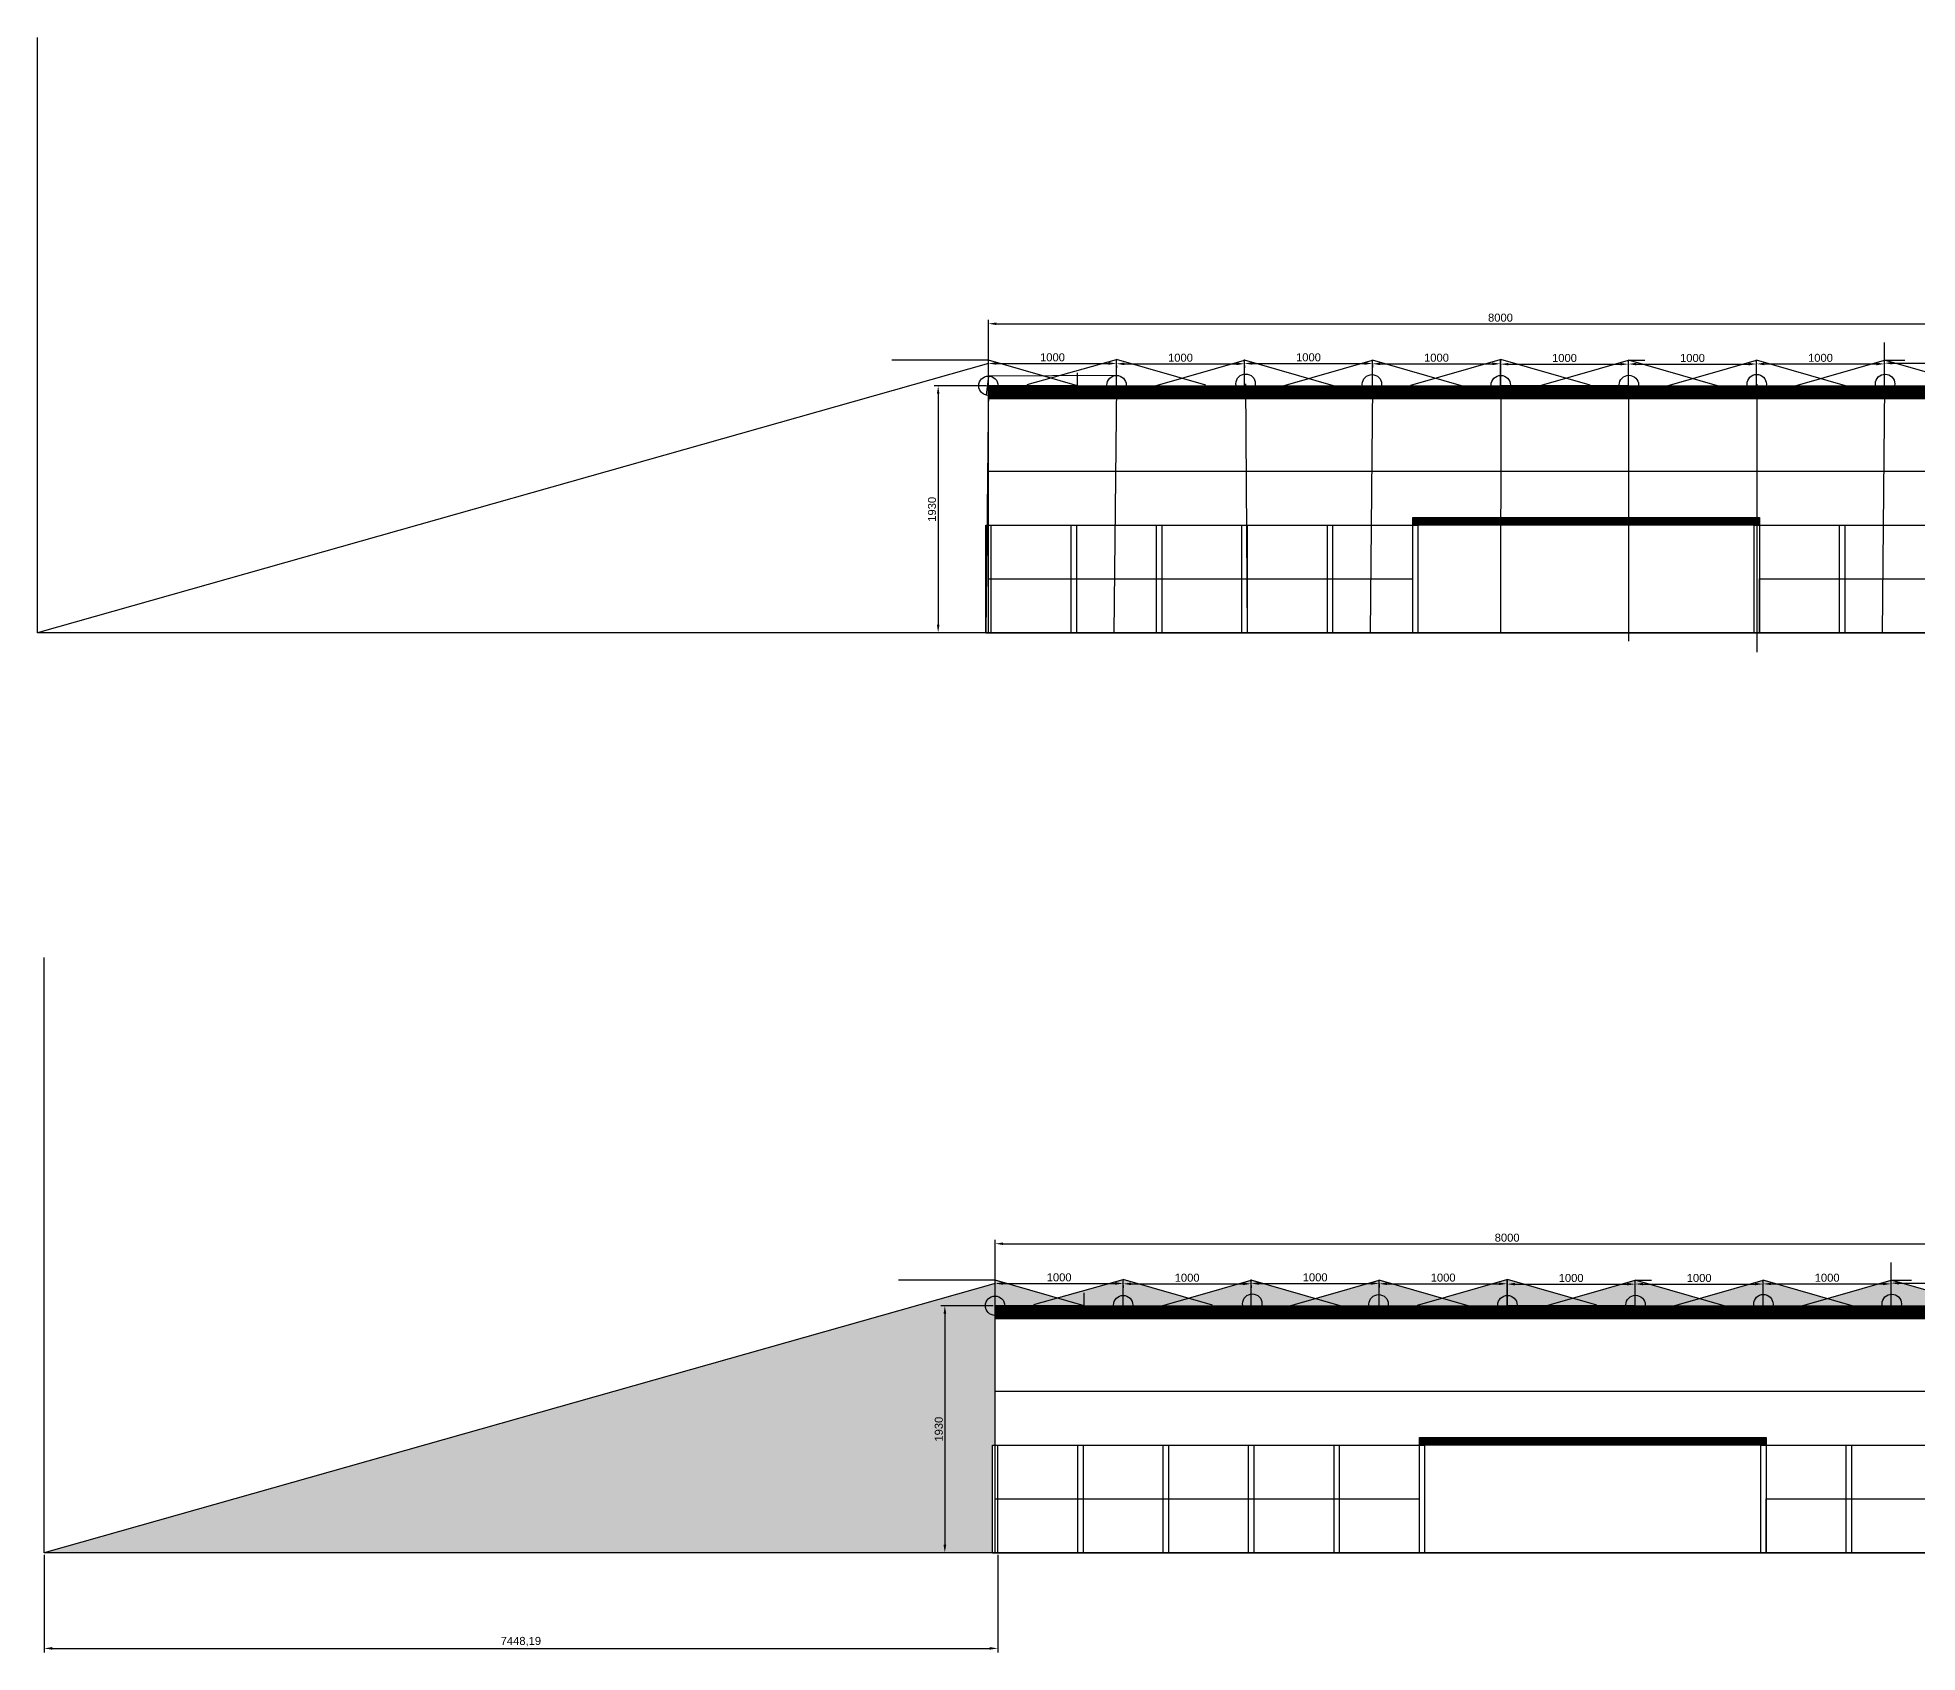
# Model space of a CAD drawing. Header units: centimetres. Extents: x -24676 to 17947, y -19887 to 13985.
# Drawn here: x -4962 to 9724, y -19887 to -7271 of the extents above; entities that cross this region are included whole.
import ezdxf

# ---------------------------------------------------------------- set-up
doc = ezdxf.new("R2010")
doc.units = ezdxf.units.CM
doc.styles.get("Standard").update_dxf_attribs({"font": 'arial.ttf'})
doc.dimstyles.new('ISO-25', dxfattribs={"dimscale": 25, "dimtxt": 2.5, "dimasz": 2.5, "dimexe": 1.25, "dimexo": 0.625, "dimtad": 1, "dimtxsty": 'Standard', "dimcen": 2.5, "dimadec": 0, "dimazin": 0, "dimtfac": 1, "dimtmove": 0, "dimatfit": 2, "dimfxl": 1, "dimarcsym": 0})

# ---------------------------------------------------------------- blocks, each defined once
blk = doc.blocks.new('*D24')
at = {"color": 0, "lineweight": -2, "transparency": 16777216}
for p, q in [((2467, -9975), (2467, -9475)), ((2529, -9506), (10404, -9506)), ((10467, -9975), (10467, -9475))]:
    blk.add_line(p, q, dxfattribs=at)
at = {"color": 0, "transparency": 16777216}
for points in [[(2529, -9496), (2529, -9517), (2467, -9506)], [(10404, -9496), (10404, -9517), (10467, -9506)]]:
    blk.add_solid(points, dxfattribs=at)
at = {"layer": 'Defpoints', "color": 0, "transparency": 16777216}
for p in [(10467, -9506), (2467, -9991), (10467, -9991)]:
    blk.add_point(p, dxfattribs=at)
at = {"color": 0, "transparency": 16777216, "insert": (6467, -9459), "char_height": 62.5, "attachment_point": 5}
blk.add_mtext('8000', dxfattribs=at)
blk = doc.blocks.new('*D25')
at = {"color": 0, "lineweight": -2, "transparency": 16777216}
for p, q in [((2451, -9991), (2043, -9991)), ((2074, -10053), (2074, -11858)), ((2451, -11921), (2043, -11921))]:
    blk.add_line(p, q, dxfattribs=at)
at = {"color": 0, "transparency": 16777216}
for points in [[(2064, -10053), (2084, -10053), (2074, -9991)], [(2064, -11858), (2084, -11858), (2074, -11921)]]:
    blk.add_solid(points, dxfattribs=at)
at = {"layer": 'Defpoints', "color": 0, "transparency": 16777216}
for p in [(2467, -9991), (2074, -11921), (2467, -11921)]:
    blk.add_point(p, dxfattribs=at)
at = {"color": 0, "transparency": 16777216, "insert": (2026, -10956), "char_height": 62.5, "attachment_point": 5, "rotation": 90}
blk.add_mtext('1930', dxfattribs=at)
blk = doc.blocks.new('*D17')
at = {"color": 0, "lineweight": -2, "transparency": 16777216}
for p, q in [((2467, -9975), (2467, -9786)), ((2529, -9817), (3404, -9817)), ((3467, -9975), (3467, -9786))]:
    blk.add_line(p, q, dxfattribs=at)
at = {"color": 0, "transparency": 16777216}
for points in [[(2529, -9806), (2529, -9827), (2467, -9817)], [(3404, -9806), (3404, -9827), (3467, -9817)]]:
    blk.add_solid(points, dxfattribs=at)
at = {"layer": 'Defpoints', "color": 0, "transparency": 16777216}
for p in [(3467, -9817), (2467, -9991), (3467, -9991)]:
    blk.add_point(p, dxfattribs=at)
at = {"color": 0, "transparency": 16777216, "insert": (2967, -9769), "char_height": 62.5, "attachment_point": 5}
blk.add_mtext('1000', dxfattribs=at)
blk = doc.blocks.new('*D15')
at = {"color": 0, "lineweight": -2, "transparency": 16777216}
for p, q in [((3467, -9832), (3467, -9851)), ((3529, -9819), (4404, -9819)), ((4467, -9832), (4467, -9851))]:
    blk.add_line(p, q, dxfattribs=at)
at = {"color": 0, "transparency": 16777216}
for points in [[(3529, -9809), (3529, -9830), (3467, -9819)], [(4404, -9809), (4404, -9830), (4467, -9819)]]:
    blk.add_solid(points, dxfattribs=at)
at = {"layer": 'Defpoints', "color": 0, "transparency": 16777216}
for p in [(3467, -9817), (4467, -9817), (4467, -9819)]:
    blk.add_point(p, dxfattribs=at)
at = {"color": 0, "transparency": 16777216, "insert": (3967, -9772), "char_height": 62.5, "attachment_point": 5}
blk.add_mtext('1000', dxfattribs=at)
blk = doc.blocks.new('*D18')
at = {"color": 0, "lineweight": -2, "transparency": 16777216}
for p, q in [((4467, -9804), (4467, -9785)), ((4529, -9817), (5404, -9817)), ((5467, -9822), (5467, -9848))]:
    blk.add_line(p, q, dxfattribs=at)
at = {"color": 0, "transparency": 16777216}
for points in [[(4529, -9806), (4529, -9827), (4467, -9817)], [(5404, -9806), (5404, -9827), (5467, -9817)]]:
    blk.add_solid(points, dxfattribs=at)
at = {"layer": 'Defpoints', "color": 0, "transparency": 16777216}
for p in [(4467, -9819), (5467, -9806), (5467, -9817)]:
    blk.add_point(p, dxfattribs=at)
at = {"color": 0, "transparency": 16777216, "insert": (4967, -9769), "char_height": 62.5, "attachment_point": 5}
blk.add_mtext('1000', dxfattribs=at)
blk = doc.blocks.new('*D19')
at = {"color": 0, "lineweight": -2, "transparency": 16777216}
for p, q in [((5467, -9883), (5467, -9788)), ((5529, -9819), (6404, -9819)), ((6467, -9883), (6467, -9788))]:
    blk.add_line(p, q, dxfattribs=at)
at = {"color": 0, "transparency": 16777216}
for points in [[(5529, -9809), (5529, -9830), (5467, -9819)], [(6404, -9809), (6404, -9830), (6467, -9819)]]:
    blk.add_solid(points, dxfattribs=at)
at = {"layer": 'Defpoints', "color": 0, "transparency": 16777216}
for p in [(6467, -9819), (5467, -9898), (6467, -9898)]:
    blk.add_point(p, dxfattribs=at)
at = {"color": 0, "transparency": 16777216, "insert": (5967, -9772), "char_height": 62.5, "attachment_point": 5}
blk.add_mtext('1000', dxfattribs=at)
blk = doc.blocks.new('*D20')
at = {"color": 0, "lineweight": -2, "transparency": 16777216}
for p, q in [((6467, -9871), (6467, -9791)), ((6529, -9822), (7404, -9822)), ((7467, -9871), (7467, -9791))]:
    blk.add_line(p, q, dxfattribs=at)
at = {"color": 0, "transparency": 16777216}
for points in [[(6529, -9812), (6529, -9832), (6467, -9822)], [(7404, -9812), (7404, -9832), (7467, -9822)]]:
    blk.add_solid(points, dxfattribs=at)
at = {"layer": 'Defpoints', "color": 0, "transparency": 16777216}
for p in [(7467, -9822), (6467, -9886), (7467, -9886)]:
    blk.add_point(p, dxfattribs=at)
at = {"color": 0, "transparency": 16777216, "insert": (6967, -9774), "char_height": 62.5, "attachment_point": 5}
blk.add_mtext('1000', dxfattribs=at)
blk = doc.blocks.new('*D21')
at = {"color": 0, "lineweight": -2, "transparency": 16777216}
for p, q in [((7467, -9891), (7467, -9790)), ((7529, -9821), (8404, -9821)), ((8467, -9891), (8467, -9790))]:
    blk.add_line(p, q, dxfattribs=at)
at = {"color": 0, "transparency": 16777216}
for points in [[(7529, -9811), (7529, -9832), (7467, -9821)], [(8404, -9811), (8404, -9832), (8467, -9821)]]:
    blk.add_solid(points, dxfattribs=at)
at = {"layer": 'Defpoints', "color": 0, "transparency": 16777216}
for p in [(8467, -9821), (7467, -9906), (8467, -9906)]:
    blk.add_point(p, dxfattribs=at)
at = {"color": 0, "transparency": 16777216, "insert": (7967, -9774), "char_height": 62.5, "attachment_point": 5}
blk.add_mtext('1000', dxfattribs=at)
blk = doc.blocks.new('*D16')
at = {"color": 0, "lineweight": -2, "transparency": 16777216}
for p, q in [((8467, -9806), (8467, -9789)), ((8529, -9820), (9404, -9820)), ((9467, -9806), (9467, -9789))]:
    blk.add_line(p, q, dxfattribs=at)
at = {"color": 0, "transparency": 16777216}
for points in [[(8529, -9810), (8529, -9831), (8467, -9820)], [(9404, -9810), (9404, -9831), (9467, -9820)]]:
    blk.add_solid(points, dxfattribs=at)
at = {"layer": 'Defpoints', "color": 0, "transparency": 16777216}
for p in [(8467, -9821), (9467, -9820), (9467, -9821)]:
    blk.add_point(p, dxfattribs=at)
at = {"color": 0, "transparency": 16777216, "insert": (8967, -9773), "char_height": 62.5, "attachment_point": 5}
blk.add_mtext('1000', dxfattribs=at)
blk = doc.blocks.new('*D22')
at = {"color": 0, "lineweight": -2, "transparency": 16777216}
for p, q in [((9467, -9806), (9467, -9783)), ((9529, -9814), (10404, -9814)), ((10467, -9806), (10467, -9783))]:
    blk.add_line(p, q, dxfattribs=at)
at = {"color": 0, "transparency": 16777216}
for points in [[(9529, -9804), (9529, -9825), (9467, -9814)], [(10404, -9804), (10404, -9825), (10467, -9814)]]:
    blk.add_solid(points, dxfattribs=at)
at = {"layer": 'Defpoints', "color": 0, "transparency": 16777216}
for p in [(9467, -9822), (10467, -9814), (10467, -9822)]:
    blk.add_point(p, dxfattribs=at)
at = {"color": 0, "transparency": 16777216, "insert": (9967, -9767), "char_height": 62.5, "attachment_point": 5}
blk.add_mtext('1000', dxfattribs=at)
blk = doc.blocks.new('*D30')
at = {"color": 0, "lineweight": -2, "transparency": 16777216}
for p, q in [((2519, -17163), (2519, -16663)), ((2581, -16694), (10456, -16694)), ((10519, -17163), (10519, -16663))]:
    blk.add_line(p, q, dxfattribs=at)
at = {"color": 0, "transparency": 16777216}
for points in [[(2581, -16684), (2581, -16704), (2519, -16694)], [(10456, -16684), (10456, -16704), (10519, -16694)]]:
    blk.add_solid(points, dxfattribs=at)
at = {"layer": 'Defpoints', "color": 0, "transparency": 16777216}
for p in [(10519, -16694), (2519, -17178), (10519, -17178)]:
    blk.add_point(p, dxfattribs=at)
at = {"color": 0, "transparency": 16777216, "insert": (6519, -16647), "char_height": 62.5, "attachment_point": 5}
blk.add_mtext('8000', dxfattribs=at)
blk = doc.blocks.new('*D31')
at = {"color": 0, "lineweight": -2, "transparency": 16777216}
for p, q in [((2503, -17178), (2095, -17178)), ((2126, -17241), (2126, -19046)), ((2503, -19108), (2095, -19108))]:
    blk.add_line(p, q, dxfattribs=at)
at = {"color": 0, "transparency": 16777216}
for points in [[(2116, -17241), (2137, -17241), (2126, -17178)], [(2116, -19046), (2137, -19046), (2126, -19108)]]:
    blk.add_solid(points, dxfattribs=at)
at = {"layer": 'Defpoints', "color": 0, "transparency": 16777216}
for p in [(2519, -17178), (2126, -19108), (2519, -19108)]:
    blk.add_point(p, dxfattribs=at)
at = {"color": 0, "transparency": 16777216, "insert": (2079, -18143), "char_height": 62.5, "attachment_point": 5, "rotation": 90}
blk.add_mtext('1930', dxfattribs=at)
blk = doc.blocks.new('*D32')
at = {"color": 0, "lineweight": -2, "transparency": 16777216}
for p, q in [((2519, -17163), (2519, -16973)), ((2581, -17005), (3456, -17005)), ((3519, -17163), (3519, -16973))]:
    blk.add_line(p, q, dxfattribs=at)
at = {"color": 0, "transparency": 16777216}
for points in [[(2581, -16994), (2581, -17015), (2519, -17005)], [(3456, -16994), (3456, -17015), (3519, -17005)]]:
    blk.add_solid(points, dxfattribs=at)
at = {"layer": 'Defpoints', "color": 0, "transparency": 16777216}
for p in [(3519, -17005), (2519, -17178), (3519, -17178)]:
    blk.add_point(p, dxfattribs=at)
at = {"color": 0, "transparency": 16777216, "insert": (3019, -16957), "char_height": 62.5, "attachment_point": 5}
blk.add_mtext('1000', dxfattribs=at)
blk = doc.blocks.new('*D27')
at = {"color": 0, "lineweight": -2, "transparency": 16777216}
for p, q in [((3519, -17020), (3519, -17038)), ((3581, -17007), (4456, -17007)), ((4519, -17020), (4519, -17038))]:
    blk.add_line(p, q, dxfattribs=at)
at = {"color": 0, "transparency": 16777216}
for points in [[(3581, -16997), (3581, -17018), (3519, -17007)], [(4456, -16997), (4456, -17018), (4519, -17007)]]:
    blk.add_solid(points, dxfattribs=at)
at = {"layer": 'Defpoints', "color": 0, "transparency": 16777216}
for p in [(3519, -17005), (4519, -17005), (4519, -17007)]:
    blk.add_point(p, dxfattribs=at)
at = {"color": 0, "transparency": 16777216, "insert": (4019, -16960), "char_height": 62.5, "attachment_point": 5}
blk.add_mtext('1000', dxfattribs=at)
blk = doc.blocks.new('*D33')
at = {"color": 0, "lineweight": -2, "transparency": 16777216}
for p, q in [((4519, -16992), (4519, -16973)), ((4581, -17004), (5456, -17004)), ((5519, -17009), (5519, -17036))]:
    blk.add_line(p, q, dxfattribs=at)
at = {"color": 0, "transparency": 16777216}
for points in [[(4581, -16994), (4581, -17015), (4519, -17004)], [(5456, -16994), (5456, -17015), (5519, -17004)]]:
    blk.add_solid(points, dxfattribs=at)
at = {"layer": 'Defpoints', "color": 0, "transparency": 16777216}
for p in [(4519, -17007), (5519, -16994), (5519, -17004)]:
    blk.add_point(p, dxfattribs=at)
at = {"color": 0, "transparency": 16777216, "insert": (5019, -16957), "char_height": 62.5, "attachment_point": 5}
blk.add_mtext('1000', dxfattribs=at)
blk = doc.blocks.new('*D34')
at = {"color": 0, "lineweight": -2, "transparency": 16777216}
for p, q in [((5519, -17070), (5519, -16976)), ((5581, -17007), (6456, -17007)), ((6519, -17070), (6519, -16976))]:
    blk.add_line(p, q, dxfattribs=at)
at = {"color": 0, "transparency": 16777216}
for points in [[(5581, -16997), (5581, -17017), (5519, -17007)], [(6456, -16997), (6456, -17017), (6519, -17007)]]:
    blk.add_solid(points, dxfattribs=at)
at = {"layer": 'Defpoints', "color": 0, "transparency": 16777216}
for p in [(6519, -17007), (5519, -17086), (6519, -17086)]:
    blk.add_point(p, dxfattribs=at)
at = {"color": 0, "transparency": 16777216, "insert": (6019, -16959), "char_height": 62.5, "attachment_point": 5}
blk.add_mtext('1000', dxfattribs=at)
blk = doc.blocks.new('*D35')
at = {"color": 0, "lineweight": -2, "transparency": 16777216}
for p, q in [((6519, -17059), (6519, -16978)), ((6581, -17010), (7456, -17010)), ((7519, -17059), (7519, -16978))]:
    blk.add_line(p, q, dxfattribs=at)
at = {"color": 0, "transparency": 16777216}
for points in [[(6581, -16999), (6581, -17020), (6519, -17010)], [(7456, -16999), (7456, -17020), (7519, -17010)]]:
    blk.add_solid(points, dxfattribs=at)
at = {"layer": 'Defpoints', "color": 0, "transparency": 16777216}
for p in [(7519, -17010), (6519, -17074), (7519, -17074)]:
    blk.add_point(p, dxfattribs=at)
at = {"color": 0, "transparency": 16777216, "insert": (7019, -16962), "char_height": 62.5, "attachment_point": 5}
blk.add_mtext('1000', dxfattribs=at)
blk = doc.blocks.new('*D36')
at = {"color": 0, "lineweight": -2, "transparency": 16777216}
for p, q in [((7519, -17078), (7519, -16978)), ((7581, -17009), (8456, -17009)), ((8519, -17078), (8519, -16978))]:
    blk.add_line(p, q, dxfattribs=at)
at = {"color": 0, "transparency": 16777216}
for points in [[(7581, -16999), (7581, -17019), (7519, -17009)], [(8456, -16999), (8456, -17019), (8519, -17009)]]:
    blk.add_solid(points, dxfattribs=at)
at = {"layer": 'Defpoints', "color": 0, "transparency": 16777216}
for p in [(8519, -17009), (7519, -17094), (8519, -17094)]:
    blk.add_point(p, dxfattribs=at)
at = {"color": 0, "transparency": 16777216, "insert": (8019, -16962), "char_height": 62.5, "attachment_point": 5}
blk.add_mtext('1000', dxfattribs=at)
blk = doc.blocks.new('*D28')
at = {"color": 0, "lineweight": -2, "transparency": 16777216}
for p, q in [((8519, -16993), (8519, -16977)), ((8581, -17008), (9456, -17008)), ((9519, -16993), (9519, -16977))]:
    blk.add_line(p, q, dxfattribs=at)
at = {"color": 0, "transparency": 16777216}
for points in [[(8581, -16998), (8581, -17018), (8519, -17008)], [(9456, -16998), (9456, -17018), (9519, -17008)]]:
    blk.add_solid(points, dxfattribs=at)
at = {"layer": 'Defpoints', "color": 0, "transparency": 16777216}
for p in [(8519, -17009), (9519, -17008), (9519, -17009)]:
    blk.add_point(p, dxfattribs=at)
at = {"color": 0, "transparency": 16777216, "insert": (9019, -16960), "char_height": 62.5, "attachment_point": 5}
blk.add_mtext('1000', dxfattribs=at)
blk = doc.blocks.new('*D37')
at = {"color": 0, "lineweight": -2, "transparency": 16777216}
for p, q in [((9519, -16994), (9519, -16971)), ((9581, -17002), (10456, -17002)), ((10519, -16994), (10519, -16971))]:
    blk.add_line(p, q, dxfattribs=at)
at = {"color": 0, "transparency": 16777216}
for points in [[(9581, -16992), (9581, -17013), (9519, -17002)], [(10456, -16992), (10456, -17013), (10519, -17002)]]:
    blk.add_solid(points, dxfattribs=at)
at = {"layer": 'Defpoints', "color": 0, "transparency": 16777216}
for p in [(9519, -17010), (10519, -17002), (10519, -17010)]:
    blk.add_point(p, dxfattribs=at)
at = {"color": 0, "transparency": 16777216, "insert": (10019, -16955), "char_height": 62.5, "attachment_point": 5}
blk.add_mtext('1000', dxfattribs=at)
blk = doc.blocks.new('*D39')
at = {"color": 0, "lineweight": -2, "transparency": 16777216}
for p, q in [((-4910, -19124), (-4910, -19887)), ((2539, -19124), (2539, -19887)), ((-4847, -19856), (2476, -19856))]:
    blk.add_line(p, q, dxfattribs=at)
at = {"color": 0, "transparency": 16777216}
for points in [[(-4847, -19845), (-4847, -19866), (-4910, -19856)], [(2476, -19845), (2476, -19866), (2539, -19856)]]:
    blk.add_solid(points, dxfattribs=at)
at = {"layer": 'Defpoints', "color": 0, "transparency": 16777216}
for p in [(-4910, -19108), (2539, -19108), (2539, -19856)]:
    blk.add_point(p, dxfattribs=at)
at = {"color": 0, "transparency": 16777216, "insert": (-1186, -19803), "char_height": 62.5, "attachment_point": 5}
blk.add_mtext('7448,19', dxfattribs=at)

msp = doc.modelspace()

# ---------------------------------------------------------------- hatches: boundary and pattern name
h = msp.add_hatch()
h.set_pattern_fill('ANSI32', color=256)
h.set_pattern_definition([(45, (-36.202, -11918.846), (-6.735192, 6.735192), []), (45, (-31.712, -11918.846), (-6.735192, 6.735192), [])])
h.paths.add_polyline_path([(10466.508, -9990.558), (2466.508, -9990.558), (2466.508, -10090.558), (10466.508, -10090.558)])
h = msp.add_hatch()
h.set_pattern_fill('ANSI31', color=256, scale=1.2)
h.set_pattern_definition([(45, (-36.202, -11918.846), (-2.6940768, 2.6940768), [])])
h.paths.add_polyline_path([(10466.508, -9990.558), (2466.508, -9990.558), (2466.508, -10090.558), (10466.508, -10090.558)])
h = msp.add_hatch()
h.set_pattern_fill('JIS_LC_20', color=256, scale=1.2)
h.set_pattern_definition([(45, (-36.202, -11918.846), (-16.970563, 16.970563), []), (45, (-35.722, -11918.846), (-16.970563, 16.970563), [])])
h.paths.add_polyline_path([(10466.508, -9990.558), (9466.508, -9990.558), (8466.508, -9990.558), (7466.508, -9990.558), (5466.508, -9990.558), (5023.704, -9990.558, -0.007628856), (4962.677, -9990.558), (4466.508, -9990.558), (3466.508, -9990.558), (2466.508, -9990.558), (2466.508, -10090.558), (10466.508, -10090.558)])
h = msp.add_hatch()
h.set_pattern_fill('ANSI31', color=256)
h.set_pattern_definition([(45, (-36.202, -11918.846), (-2.245064, 2.245064), [])])
h.paths.add_polyline_path([(8489.508, -11020.558), (8449.508, -11020.558), (5781.508, -11020.558), (5781.508, -11080.558), (5821.508, -11080.558), (8489.508, -11080.558)])
h = msp.add_hatch()
h.set_pattern_fill('ANGLE', color=256)
h.set_pattern_definition([(0, (0, 0), (0, 6.985), [5.08, -1.905]), (90, (0, 0), (-6.985, 4e-16), [5.08, -1.905])])
h.paths.add_polyline_path([(2498.551, -18268.304), (2518.551, -18268.304), (2518.551, -17253.89, -0.414213562), (2442.965, -17178.304, -0.414213562), (2518.551, -17102.718), (2518.551, -17004.608), (-4909.639, -19108.304), (2498.551, -19108.304)])
h.paths.add_polyline_path([(10516.696, -16967.242), (10516.696, -17091.657, -0.414213562), (10592.281, -17167.242, -0.407042281), (10518.551, -17242.805), (10518.551, -17848.304), (10522.551, -17848.304), (10522.551, -18268.304), (10542.551, -18268.304), (10542.551, -19108.304), (17946.551, -19108.304)])
h.paths.add_polyline_path([(2518.551, -16978.304), (2518.551, -17102.718, -0.414213562), (2594.136, -17178.304), (3215.551, -17178.304)])
h.paths.add_polyline_path([(3518.551, -17098.144), (3518.551, -16973.959), (3002.996, -17117.313), (3215.551, -17178.304), (3443.946, -17178.304, -0.015154322), (3443.807, -17173.725, -0.410954681)])
h.paths.add_polyline_path([(4026.95, -17119.366), (3519.393, -16973.725), (3519.393, -17098.14, -0.432080106), (3594.839, -17178.304), (3821.551, -17178.304)])
h.paths.add_polyline_path([(4518.551, -17087.406), (4518.551, -16978.304), (3821.551, -17178.304), (4454.309, -17178.304, -0.053137501), (4452.611, -17162.374, -0.377211205)])
h.paths.add_polyline_path([(5018.551, -17121.776), (4518.551, -16978.304), (4518.551, -17087.406, -0.452210085), (4603.782, -17162.374, -0.053137501), (4602.084, -17178.304), (4821.551, -17178.304)])
h.paths.add_polyline_path([(5518.551, -17091.428), (5518.551, -16978.304), (5018.551, -17121.776), (5215.551, -17178.304), (5440.439, -17178.304, -0.037754318), (5439.58, -17166.938, -0.427397611)])
h.paths.add_polyline_path([(5518.551, -16978.304), (5518.551, -17091.428, -0.401151287), (5590.751, -17166.938, -0.037754318), (5589.892, -17178.304), (6215.551, -17178.304)])
h.paths.add_polyline_path([(6518.551, -17097.934), (6518.551, -16972.598), (6008.609, -17118.923), (6215.551, -17178.304), (6446.122, -17178.304, -0.016034917), (6445.967, -17173.46, -0.402625132)])
h.paths.add_polyline_path([(6521.553, -16973.46), (6521.553, -17097.874, -0.433125246), (6596.983, -17178.304), (6821.551, -17178.304), (7028.493, -17118.923)])
h.paths.add_polyline_path([(7518.551, -17096.743), (7518.551, -16978.304), (6821.551, -17178.304), (7446.814, -17178.304, -0.02007283), (7446.57, -17172.242, -0.400306547)])
h.paths.add_polyline_path([(8018.551, -17121.776), (7518.551, -16978.304), (7518.551, -17096.743, -0.452218963), (7597.498, -17178.304), (7821.551, -17178.304)])
h.paths.add_polyline_path([(8518.551, -16978.304), (8018.551, -17121.776), (8215.551, -17178.304), (8446.299, -17178.304, -0.041468451), (8445.263, -17165.831, -0.405335146), (8518.551, -17090.28)])
h.paths.add_polyline_path([(8518.551, -16978.304), (8518.551, -17090.28, -0.42314807), (8596.434, -17165.831, -0.041468451), (8595.398, -17178.304), (8821.551, -17178.304), (9018.551, -17121.776)])
h.paths.add_polyline_path([(9599.729, -17163.526, -0.90615073), (9450.017, -17178.304), (8821.551, -17178.304), (9518.551, -16978.304), (9518.551, -17088.147, -0.436076158)])
h.paths.add_polyline_path([(9518.551, -16978.304), (9518.551, -17088.147, -0.436076158), (9599.729, -17163.526, -0.049234968), (9598.271, -17178.304), (9826.511, -17178.304), (10022.403, -17122.881)])
h.paths.add_polyline_path([(10516.696, -17091.657), (10516.696, -16983.035), (10022.403, -17122.881), (10215.551, -17178.304), (10441.924, -17178.304, -0.036734718), (10441.11, -17167.242, -0.414213562)])
h.paths.add_polyline_path([(10022.403, -17122.881), (9826.511, -17178.304), (10215.551, -17178.304)])
h.paths.add_polyline_path([(6518.551, -17097.934, 0.402625132), (6445.967, -17173.46, 0.016034917), (6446.122, -17178.304), (6518.551, -17178.304)], flags=17)
h.paths.add_polyline_path([(6518.551, -17097.934), (6518.551, -17178.304), (6596.983, -17178.304, 0.016034917), (6597.138, -17173.46, 0.425897736)])
h.paths.add_polyline_path([(5518.551, -17091.428), (5518.551, -17178.304), (5589.892, -17178.304, 0.037754318), (5590.751, -17166.938, 0.401151287)], flags=17)
h.paths.add_polyline_path([(5518.551, -17091.428, 0.427397611), (5439.58, -17166.938, 0.037754318), (5440.439, -17178.304), (5518.551, -17178.304)], flags=17)
h.paths.add_polyline_path([(5018.551, -17121.776), (4821.551, -17178.304), (5215.551, -17178.304)])
h.paths.add_polyline_path([(4518.551, -17087.406), (4518.551, -17178.304), (4602.084, -17178.304, 0.053137501), (4603.782, -17162.374, 0.452210085)], flags=17)
h.paths.add_polyline_path([(4518.551, -17087.406, 0.377211205), (4452.611, -17162.374, 0.053137501), (4454.309, -17178.304), (4518.551, -17178.304)], flags=17)
h.paths.add_polyline_path([(2518.551, -17102.718), (2518.551, -17178.304), (2594.136, -17178.304, 0.414213562)], flags=17)
h.paths.add_polyline_path([(2518.551, -17102.718, 0.414213562), (2442.965, -17178.304, 0.414213562), (2518.551, -17253.89), (2518.551, -17178.304)], flags=17)
h.paths.add_polyline_path([(3518.551, -17098.144, 0.410954681), (3443.807, -17173.725, 0.015154322), (3443.946, -17178.304), (3518.551, -17178.304)], flags=17)
h.paths.add_polyline_path([(3519.393, -17098.14), (3519.393, -17173.725), (3518.551, -17178.304), (3594.839, -17178.304, 0.015154322), (3594.978, -17173.725, 0.414213562)])
h.paths.add_polyline_path([(7518.551, -17096.743, 0.400306547), (7446.57, -17172.242, 0.02007283), (7446.814, -17178.304), (7518.551, -17178.304)], flags=17)
h.paths.add_polyline_path([(7518.551, -17096.743), (7518.551, -17178.304), (7597.498, -17178.304, 0.452218963)], flags=17)
h.paths.add_polyline_path([(8018.551, -17121.776), (7821.551, -17178.304), (8215.551, -17178.304)])
h.paths.add_polyline_path([(8518.551, -17090.28), (8518.551, -17178.304), (8595.398, -17178.304, 0.041468451), (8596.434, -17165.831, 0.42314807)], flags=17)
h.paths.add_polyline_path([(8518.551, -17090.28, 0.405335146), (8445.263, -17165.831, 0.041468451), (8446.299, -17178.304), (8518.551, -17178.304)], flags=17)
h.paths.add_polyline_path([(10441.11, -17167.242, 0.036734718), (10441.924, -17178.304), (10518.551, -17178.304), (10518.551, -17091.679, 0.421421393)])
h.paths.add_polyline_path([(10592.281, -17167.242, 0.407042281), (10518.551, -17091.679), (10518.551, -17178.304), (10518.551, -17242.805, 0.407042281)], flags=17)
h.paths.add_polyline_path([(10671.208, -17165.957), (10671.208, -16989.03), (10542.413, -16989.03), (10542.413, -17165.957)], flags=24)
h = msp.add_hatch()
h.set_pattern_fill('ANSI32', color=256)
h.set_pattern_definition([(45, (15.84, -19106.592), (-6.735192, 6.735192), []), (45, (20.331, -19106.592), (-6.735192, 6.735192), [])])
h.paths.add_polyline_path([(10518.551, -17178.304), (2518.551, -17178.304), (2518.551, -17278.304), (10518.551, -17278.304)])
h = msp.add_hatch()
h.set_pattern_fill('ANSI31', color=256, scale=1.2)
h.set_pattern_definition([(45, (15.8404, -19106.5922), (-2.6940768, 2.6940768), [])])
h.paths.add_polyline_path([(10518.551, -17178.304), (2518.551, -17178.304), (2518.551, -17278.304), (10518.551, -17278.304)])
h = msp.add_hatch()
h.set_pattern_fill('JIS_LC_20', color=256, scale=1.2)
h.set_pattern_definition([(45, (15.84, -19106.592), (-16.970563, 16.970563), []), (45, (16.32, -19106.592), (-16.970563, 16.970563), [])])
h.paths.add_polyline_path([(10518.551, -17178.304), (9518.551, -17178.304), (8518.551, -17178.304), (7518.551, -17178.304), (5518.551, -17178.304), (5075.747, -17178.304, -0.007628856), (5014.719, -17178.304), (4518.551, -17178.304), (3518.551, -17178.304), (2518.551, -17178.304), (2518.551, -17278.304), (10518.551, -17278.304)])
h = msp.add_hatch()
h.set_pattern_fill('ANSI31', color=256)
h.set_pattern_definition([(45, (15.8404, -19106.5922), (-2.245064, 2.245064), [])])
h.paths.add_polyline_path([(8541.551, -18208.304), (8501.551, -18208.304), (5833.551, -18208.304), (5833.551, -18268.304), (5873.551, -18268.304), (8541.551, -18268.304)])

# ---------------------------------------------------------------- linework, layer by layer
for p, q in [((-4961.682, -11920.558), (-4961.682, -7270.647)), ((9466.508, -9990.558), (9466.508, -9653.482)), ((2466.508, -9790.558), (1712.791, -9790.558)), ((3466.508, -9990.558), (3466.508, -9790.374)), ((5466.508, -9990.558), (5466.508, -9806.033)), ((6466.508, -9990.558), (6466.508, -9782.323)), ((7466.508, -9790.558), (7593.871, -9790.558)), ((7466.508, -9990.558), (7466.508, -9821.721)), ((8466.508, -9990.558), (8466.508, -9790.558)), ((9466.508, -9790.558), (9626.691, -9790.558)), ((2466.508, -9914.972), (2450.147, -10064.351)), ((2466.508, -9990.558), (2466.508, -9890.558)), ((3467.35, -9910.393), (2466.508, -9914.972)), ((3163.508, -9990.558), (3163.508, -9889.812)), ((4466.508, -9990.558), (4466.508, -9899.66)), ((2466.508, -11920.558), (2466.508, -9990.558)), ((2466.508, -9990.558), (2466.508, -10090.558)), ((2466.508, -9990.558), (3466.508, -9990.558)), ((2466.508, -9990.558), (3159.508, -9990.558)), ((3159.508, -9990.558), (2466.508, -9990.558)), ((2466.508, -9990.558), (3159.508, -9990.558)), ((2466.508, -9990.558), (3161.253, -9990.558)), ((2466.508, -9990.558), (3083.337, -9990.558)), ((2466.508, -9990.558), (3159.508, -9990.558)), ((2466.508, -9990.558), (3163.508, -9990.558)), ((2466.508, -9990.558), (3966.508, -9990.558)), ((2466.508, -10090.558), (10466.508, -10090.558)), ((3159.508, -9990.558), (2840.268, -9990.558)), ((3466.508, -9990.558), (4466.508, -9990.558)), ((4466.508, -9990.558), (5466.508, -9990.558)), ((5466.508, -9990.558), (5466.508, -9990.558)), ((5466.508, -9990.558), (6466.508, -9990.558)), ((6466.508, -9990.558), (7466.508, -9990.558)), ((7466.508, -9990.558), (6466.508, -9990.558)), ((6466.508, -9990.558), (7600.742, -9990.558)), ((6466.508, -9990.558), (7466.508, -9990.558)), ((6466.508, -9990.558), (7466.508, -9990.558)), ((7466.508, -9990.558), (8466.508, -9990.558)), ((8466.508, -9990.558), (9466.508, -9990.558)), ((2466.508, -11080.558), (2466.508, -10240.558)), ((2466.508, -11080.558), (2466.508, -10660.558)), ((7850.97, -10660.558), (2466.508, -10660.558)), ((5487.505, -10660.558), (5487.505, -10660.558)), ((10470.508, -10660.558), (7850.97, -10660.558)), ((7850.97, -10660.558), (7850.97, -10660.558)), ((2446.508, -11920.558), (2446.508, -11080.558)), ((2446.508, -11080.558), (2466.508, -11080.558)), ((2466.508, -11080.558), (2466.508, -11080.558)), ((2466.508, -11080.558), (2486.508, -11080.558)), ((2486.508, -11080.558), (2486.508, -11920.558)), ((2486.508, -11080.558), (3113.508, -11080.558)), ((3113.508, -11920.558), (3113.508, -11080.558)), ((3113.508, -11080.558), (3153.508, -11080.558)), ((3153.508, -11080.558), (3153.508, -11920.558)), ((3153.508, -11080.558), (5781.508, -11080.558)), ((3780.508, -11920.558), (3780.508, -11080.558)), ((3780.508, -11080.558), (3820.508, -11080.558)), ((3820.508, -11080.558), (3820.508, -11920.558)), ((4447.508, -11920.558), (4447.508, -11080.558)), ((4447.508, -11080.558), (4487.508, -11080.558)), ((4487.508, -11080.558), (4487.508, -11920.558)), ((5114.508, -11920.558), (5114.508, -11080.558)), ((5114.508, -11080.558), (5154.508, -11080.558)), ((5154.508, -11080.558), (5154.508, -11920.558)), ((5781.508, -11080.558), (5781.508, -11020.558)), ((5781.508, -11920.558), (5781.508, -11080.558)), ((5781.508, -11080.558), (5821.508, -11080.558)), ((5821.508, -11080.558), (5821.508, -11920.558)), ((8489.508, -11080.558), (5821.508, -11080.558)), ((5821.508, -11080.558), (5821.508, -11080.558)), ((8449.508, -11920.558), (8449.508, -11080.558)), ((8449.508, -11080.558), (8489.508, -11080.558)), ((8489.508, -11020.558), (8489.508, -11080.558)), ((8489.508, -11080.558), (8489.508, -11920.558)), ((8489.508, -11080.558), (10450.508, -11080.558)), ((9116.508, -11920.558), (9116.508, -11080.558)), ((9116.508, -11080.558), (9156.508, -11080.558)), ((9156.508, -11080.558), (9156.508, -11920.558)), ((2466.508, -11920.558), (2466.508, -11500.558)), ((2466.508, -11500.558), (5781.508, -11500.558)), ((8489.508, -11920.558), (8489.508, -11500.558)), ((8489.508, -11500.558), (10450.508, -11500.558)), ((2466.508, -11920.558), (-4961.682, -11920.558)), ((446.508, -11920.558), (-3310.167, -11920.558)), ((2446.508, -11920.558), (446.508, -11920.558)), ((2466.508, -11920.558), (2446.508, -11920.558)), ((2446.508, -11920.558), (3113.508, -11920.558)), ((10466.508, -11920.558), (2466.508, -11920.558)), ((2486.508, -11920.558), (2486.508, -11920.558)), ((3113.508, -11920.558), (3113.508, -11920.558)), ((3113.508, -11920.558), (3113.508, -11920.558)), ((3113.508, -11920.558), (3780.508, -11920.558)), ((3153.508, -11920.558), (3153.508, -11920.558)), ((3780.508, -11920.558), (4447.508, -11920.558)), ((3820.508, -11920.558), (3820.508, -11920.558)), ((4447.508, -11920.558), (5114.508, -11920.558)), ((4487.508, -11920.558), (4487.508, -11920.558)), ((5114.508, -11920.558), (5781.508, -11920.558)), ((5154.508, -11920.558), (5154.508, -11920.558)), ((5781.508, -11920.558), (8449.508, -11920.558)), ((5821.508, -11920.558), (5821.508, -11920.558)), ((8449.508, -11920.558), (9116.508, -11920.558)), ((8489.508, -11920.558), (8489.508, -11920.558)), ((9116.508, -11920.558), (9783.508, -11920.558)), ((9156.508, -11920.558), (9156.508, -11920.558)), ((-4909.639, -19108.304), (-4909.639, -14458.393)), ((9518.551, -17178.304), (9518.551, -16841.228)), ((2518.551, -16978.304), (1764.833, -16978.304)), ((3518.551, -17178.304), (3518.551, -16978.12)), ((5518.551, -17178.304), (5518.551, -16993.779)), ((6518.551, -17178.304), (6518.551, -16970.069)), ((7518.551, -16978.304), (7645.914, -16978.304)), ((7518.551, -17178.304), (7518.551, -17009.467)), ((8518.551, -17178.304), (8518.551, -16978.304)), ((9518.551, -16978.304), (9678.733, -16978.304)), ((2518.551, -17178.304), (2518.551, -17078.304)), ((2518.551, -19108.304), (2518.551, -17178.304)), ((2518.551, -17178.304), (2518.551, -17278.304)), ((2518.551, -17178.304), (3518.551, -17178.304)), ((2518.551, -17178.304), (3211.551, -17178.304)), ((3211.551, -17178.304), (2518.551, -17178.304)), ((2518.551, -17178.304), (3211.551, -17178.304)), ((2518.551, -17178.304), (3213.295, -17178.304)), ((2518.551, -17178.304), (3135.38, -17178.304)), ((2518.551, -17178.304), (3211.551, -17178.304)), ((2518.551, -17178.304), (3215.551, -17178.304)), ((3211.551, -17178.304), (2892.311, -17178.304)), ((3215.551, -17178.304), (3215.551, -17077.558)), ((3518.551, -17178.304), (4518.551, -17178.304)), ((4518.551, -17178.304), (4518.551, -17087.406)), ((4518.551, -17178.304), (5518.551, -17178.304)), ((5518.551, -17178.304), (5518.551, -17178.304)), ((5518.551, -17178.304), (6518.551, -17178.304)), ((6518.551, -17178.304), (7518.551, -17178.304)), ((7518.551, -17178.304), (6518.551, -17178.304)), ((6518.551, -17178.304), (7652.785, -17178.304)), ((6518.551, -17178.304), (7518.551, -17178.304)), ((6518.551, -17178.304), (7518.551, -17178.304)), ((7518.551, -17178.304), (8518.551, -17178.304)), ((8518.551, -17178.304), (9518.551, -17178.304)), ((2518.551, -17278.304), (10518.551, -17278.304)), ((2518.551, -18268.304), (2518.551, -17428.304)), ((2518.551, -18268.304), (2518.551, -17848.304)), ((7903.012, -17848.304), (2518.551, -17848.304)), ((5539.547, -17848.304), (5539.547, -17848.304)), ((10522.551, -17848.304), (7903.012, -17848.304)), ((7903.012, -17848.304), (7903.012, -17848.304)), ((5833.551, -18268.304), (5833.551, -18208.304)), ((8541.551, -18208.304), (8541.551, -18268.304)), ((2498.551, -19108.304), (2498.551, -18268.304)), ((2498.551, -18268.304), (2518.551, -18268.304)), ((2518.551, -18268.304), (2518.551, -18268.304)), ((2518.551, -18268.304), (2538.551, -18268.304)), ((2538.551, -18268.304), (2538.551, -19108.304)), ((2538.551, -18268.304), (3165.551, -18268.304)), ((3165.551, -19108.304), (3165.551, -18268.304)), ((3165.551, -18268.304), (3205.551, -18268.304)), ((3205.551, -18268.304), (3205.551, -19108.304)), ((3205.551, -18268.304), (5833.551, -18268.304)), ((3832.551, -19108.304), (3832.551, -18268.304)), ((3832.551, -18268.304), (3872.551, -18268.304)), ((3872.551, -18268.304), (3872.551, -19108.304)), ((4499.551, -19108.304), (4499.551, -18268.304)), ((4499.551, -18268.304), (4539.551, -18268.304)), ((4539.551, -18268.304), (4539.551, -19108.304)), ((5166.551, -19108.304), (5166.551, -18268.304)), ((5166.551, -18268.304), (5206.551, -18268.304)), ((5206.551, -18268.304), (5206.551, -19108.304)), ((5833.551, -19108.304), (5833.551, -18268.304)), ((5833.551, -18268.304), (5873.551, -18268.304)), ((5873.551, -18268.304), (5873.551, -19108.304)), ((8541.551, -18268.304), (5873.551, -18268.304)), ((5873.551, -18268.304), (5873.551, -18268.304)), ((8501.551, -19108.304), (8501.551, -18268.304)), ((8501.551, -18268.304), (8541.551, -18268.304)), ((8541.551, -18268.304), (8541.551, -19108.304)), ((8541.551, -18268.304), (10502.551, -18268.304)), ((9168.551, -19108.304), (9168.551, -18268.304)), ((9168.551, -18268.304), (9208.551, -18268.304)), ((9208.551, -18268.304), (9208.551, -19108.304)), ((2518.551, -19108.304), (2518.551, -18688.304)), ((2518.551, -18688.304), (5833.551, -18688.304)), ((8541.551, -19108.304), (8541.551, -18688.304)), ((8541.551, -18688.304), (10502.551, -18688.304)), ((2518.551, -19108.304), (-4909.639, -19108.304)), ((498.551, -19108.304), (-3258.124, -19108.304)), ((2498.551, -19108.304), (498.551, -19108.304)), ((2518.551, -19108.304), (2498.551, -19108.304)), ((2498.551, -19108.304), (3165.551, -19108.304)), ((10518.551, -19108.304), (2518.551, -19108.304)), ((2538.551, -19108.304), (2538.551, -19108.304)), ((3165.551, -19108.304), (3165.551, -19108.304)), ((3165.551, -19108.304), (3165.551, -19108.304)), ((3165.551, -19108.304), (3832.551, -19108.304)), ((3205.551, -19108.304), (3205.551, -19108.304)), ((3832.551, -19108.304), (4499.551, -19108.304)), ((3872.551, -19108.304), (3872.551, -19108.304)), ((4499.551, -19108.304), (5166.551, -19108.304)), ((4539.551, -19108.304), (4539.551, -19108.304)), ((5166.551, -19108.304), (5833.551, -19108.304)), ((5206.551, -19108.304), (5206.551, -19108.304)), ((5833.551, -19108.304), (8501.551, -19108.304)), ((5873.551, -19108.304), (5873.551, -19108.304)), ((8501.551, -19108.304), (9168.551, -19108.304)), ((8541.551, -19108.304), (8541.551, -19108.304)), ((9168.551, -19108.304), (9835.551, -19108.304)), ((9208.551, -19108.304), (9208.551, -19108.304))]:
    msp.add_line(p, q)
at = {"color": 3}
for p, q in [((2466.508, -9816.862), (-4961.682, -11920.558)), ((3163.508, -9990.558), (2466.508, -9790.558)), ((2768.728, -9980.235), (3467.35, -9785.979)), ((4164.35, -9985.979), (3467.35, -9785.979)), ((3769.508, -9990.558), (4466.508, -9790.558)), ((5163.508, -9990.558), (4466.508, -9790.558)), ((4769.508, -9990.558), (5466.508, -9790.558)), ((6163.508, -9990.558), (5466.508, -9790.558)), ((5766.506, -9985.713), (6463.506, -9785.713)), ((7166.51, -9985.713), (6469.51, -9785.713)), ((6769.508, -9990.558), (7466.508, -9790.558)), ((8163.508, -9990.558), (7466.508, -9790.558)), ((7769.508, -9990.558), (8466.508, -9790.558)), ((9163.508, -9990.558), (8466.508, -9790.558)), ((8769.508, -9990.558), (9466.508, -9790.558)), ((10163.508, -9990.558), (9466.508, -9790.558)), ((2518.551, -17004.608), (-4909.639, -19108.304)), ((2518.551, -17178.304), (2518.551, -16978.304)), ((3215.551, -17178.304), (2518.551, -16978.304)), ((2820.77, -17167.982), (3519.393, -16973.725)), ((3519.393, -17173.725), (3519.393, -16973.725)), ((4216.393, -17173.725), (3519.393, -16973.725)), ((3821.551, -17178.304), (4518.551, -16978.304)), ((4518.551, -17178.304), (4518.551, -16978.304)), ((5215.551, -17178.304), (4518.551, -16978.304)), ((4821.551, -17178.304), (5518.551, -16978.304)), ((5518.551, -17178.304), (5518.551, -16978.304)), ((6215.551, -17178.304), (5518.551, -16978.304)), ((5818.549, -17173.46), (6515.549, -16973.46)), ((6521.553, -17173.46), (6521.553, -16973.46)), ((7218.553, -17173.46), (6521.553, -16973.46)), ((6821.551, -17178.304), (7518.551, -16978.304)), ((7518.551, -17178.304), (7518.551, -16978.304)), ((8215.551, -17178.304), (7518.551, -16978.304)), ((7821.551, -17178.304), (8518.551, -16978.304)), ((8518.551, -17178.304), (8518.551, -16978.304)), ((9215.551, -17178.304), (8518.551, -16978.304)), ((8821.551, -17178.304), (9518.551, -16978.304)), ((9518.551, -17178.304), (9518.551, -16978.304)), ((10215.551, -17178.304), (9518.551, -16978.304))]:
    msp.add_line(p, q, dxfattribs=at)
at = {"color": 6}
for p, q in [((2466.508, -9990.558), (2466.508, -9790.558)), ((3467.35, -9985.979), (3467.35, -9785.979)), ((4466.508, -9990.558), (4466.508, -9790.558)), ((5466.508, -9990.558), (5466.508, -9790.558)), ((6469.51, -9985.713), (6469.51, -9785.713)), ((7466.508, -9990.558), (7466.508, -9790.558)), ((8466.508, -9990.558), (8466.508, -9790.558)), ((9466.508, -9990.558), (9466.508, -9790.558))]:
    msp.add_line(p, q, dxfattribs=at)
at = {"color": 5}
for p, q in [((3467.35, -9985.979), (3447.008, -11920.558)), ((4476.154, -9974.628), (4487.508, -11920.558)), ((6469.51, -9985.713), (6466.508, -11920.558)), ((8468.806, -9978.085), (8468.806, -12072.965)), ((2466.508, -9990.558), (2446.508, -11920.558)), ((5466.508, -9990.558), (5448.008, -11920.558)), ((7466.508, -9990.558), (7466.508, -11985.494)), ((9466.508, -9990.558), (9450.008, -11920.558))]:
    msp.add_line(p, q, dxfattribs=at)
at = {"color": 1}
for p, q in [((2466.508, -9990.558), (3466.508, -9990.558)), ((3466.508, -9990.558), (4466.508, -9990.558)), ((4466.508, -9990.558), (5466.508, -9990.558)), ((4466.508, -9990.558), (4466.508, -9990.558)), ((5466.508, -9990.558), (7466.508, -9990.558)), ((7466.508, -9990.558), (8466.508, -9990.558)), ((8466.508, -9990.558), (9466.508, -9990.558)), ((9466.508, -9990.558), (10466.508, -9990.558)), ((5781.508, -11020.558), (8449.508, -11020.558)), ((8449.508, -11020.558), (8489.508, -11020.558)), ((2518.551, -17178.304), (3518.551, -17178.304)), ((3518.551, -17178.304), (4518.551, -17178.304)), ((4518.551, -17178.304), (5518.551, -17178.304)), ((4518.551, -17178.304), (4518.551, -17178.304)), ((5518.551, -17178.304), (7518.551, -17178.304)), ((7518.551, -17178.304), (8518.551, -17178.304)), ((8518.551, -17178.304), (9518.551, -17178.304)), ((9518.551, -17178.304), (10518.551, -17178.304)), ((5833.551, -18208.304), (8501.551, -18208.304)), ((8501.551, -18208.304), (8541.551, -18208.304))]:
    msp.add_line(p, q, dxfattribs=at)
for centre in [(2466.508, -9990.558), (3467.35, -9985.979), (4476.154, -9974.628), (5463.123, -9979.192), (6469.51, -9985.713), (7470.113, -9984.496), (8468.806, -9978.085), (9472.101, -9975.78), (2518.551, -17178.304), (3519.393, -17173.725), (4528.197, -17162.374), (5515.165, -17166.938), (6521.553, -17173.46), (7522.156, -17172.242), (8520.849, -17165.831), (9524.144, -17163.526)]:
    msp.add_circle(centre, 75.586, dxfattribs=at)

# ---------------------------------------------------------------- dimensions: what is measured, and where the dimension line sits
for base, p1, p2, picture, middle in [((10466.508, -9506.316), (2466.508, -9990.558), (10466.508, -9990.558), '*D24', (6466.508, -9458.78)), ((3466.508, -9816.862), (2466.508, -9990.558), (3466.508, -9990.558), '*D17', (2966.508, -9769.326)), ((4466.508, -9819.451), (3466.508, -9816.862), (4466.508, -9816.862), '*D15', (3966.508, -9771.915)), ((5466.508, -9816.657), (4466.508, -9819.451), (5466.508, -9806.033), '*D18', (4966.508, -9769.121)), ((6466.508, -9819.254), (5466.508, -9898.295), (6466.508, -9898.295), '*D19', (5966.508, -9771.718)), ((7466.508, -9821.948), (6466.508, -9886.44), (7466.508, -9886.44), '*D20', (6966.508, -9774.412)), ((8466.508, -9821.311), (7466.508, -9906.14), (8466.508, -9906.14), '*D21', (7966.508, -9773.775)), ((9466.508, -9820.22), (8466.508, -9821.311), (9466.508, -9821.311), '*D16', (8966.508, -9772.684)), ((10466.508, -9814.383), (9466.508, -9822.02), (10466.508, -9822.02), '*D22', (9966.508, -9766.848)), ((10518.551, -16694.062), (2518.551, -17178.304), (10518.551, -17178.304), '*D30', (6518.551, -16646.526)), ((3518.551, -17004.608), (2518.551, -17178.304), (3518.551, -17178.304), '*D32', (3018.551, -16957.072)), ((4518.551, -17007.197), (3518.551, -17004.608), (4518.551, -17004.608), '*D27', (4018.551, -16959.661)), ((5518.551, -17004.403), (4518.551, -17007.197), (5518.551, -16993.779), '*D33', (5018.551, -16956.868)), ((6518.551, -17007), (5518.551, -17086.042), (6518.551, -17086.042), '*D34', (6018.551, -16959.464)), ((7518.551, -17009.694), (6518.551, -17074.187), (7518.551, -17074.187), '*D35', (7018.551, -16962.158)), ((8518.551, -17009.057), (7518.551, -17093.886), (8518.551, -17093.886), '*D36', (8018.551, -16961.522)), ((9518.551, -17007.966), (8518.551, -17009.057), (9518.551, -17009.057), '*D28', (9018.551, -16960.43)), ((10518.551, -17002.13), (9518.551, -17009.766), (10518.551, -17009.766), '*D37', (10018.551, -16954.594)), ((2538.551, -19855.797), (-4909.639, -19108.304), (2538.551, -19108.304), '*D39', (-1185.544, -19802.612))]:
    dim = msp.add_linear_dim(base=base, p1=p1, p2=p2, dimstyle='ISO-25')
    dim.commit()
    dim.dimension.update_dxf_attribs({"geometry": picture, "text_midpoint": middle})
for base, p1, p2, picture, middle in [((2074.041, -11920.558), (2466.508, -9990.558), (2466.508, -11920.558), '*D25', (2026.484, -10955.558)), ((2126.084, -19108.304), (2518.551, -17178.304), (2518.551, -19108.304), '*D31', (2078.527, -18143.304))]:
    dim = msp.add_linear_dim(base=base, p1=p1, p2=p2, angle=90, dimstyle='ISO-25')
    dim.commit()
    dim.dimension.update_dxf_attribs({"geometry": picture, "text_midpoint": middle})

doc.saveas('drawing.dxf')
